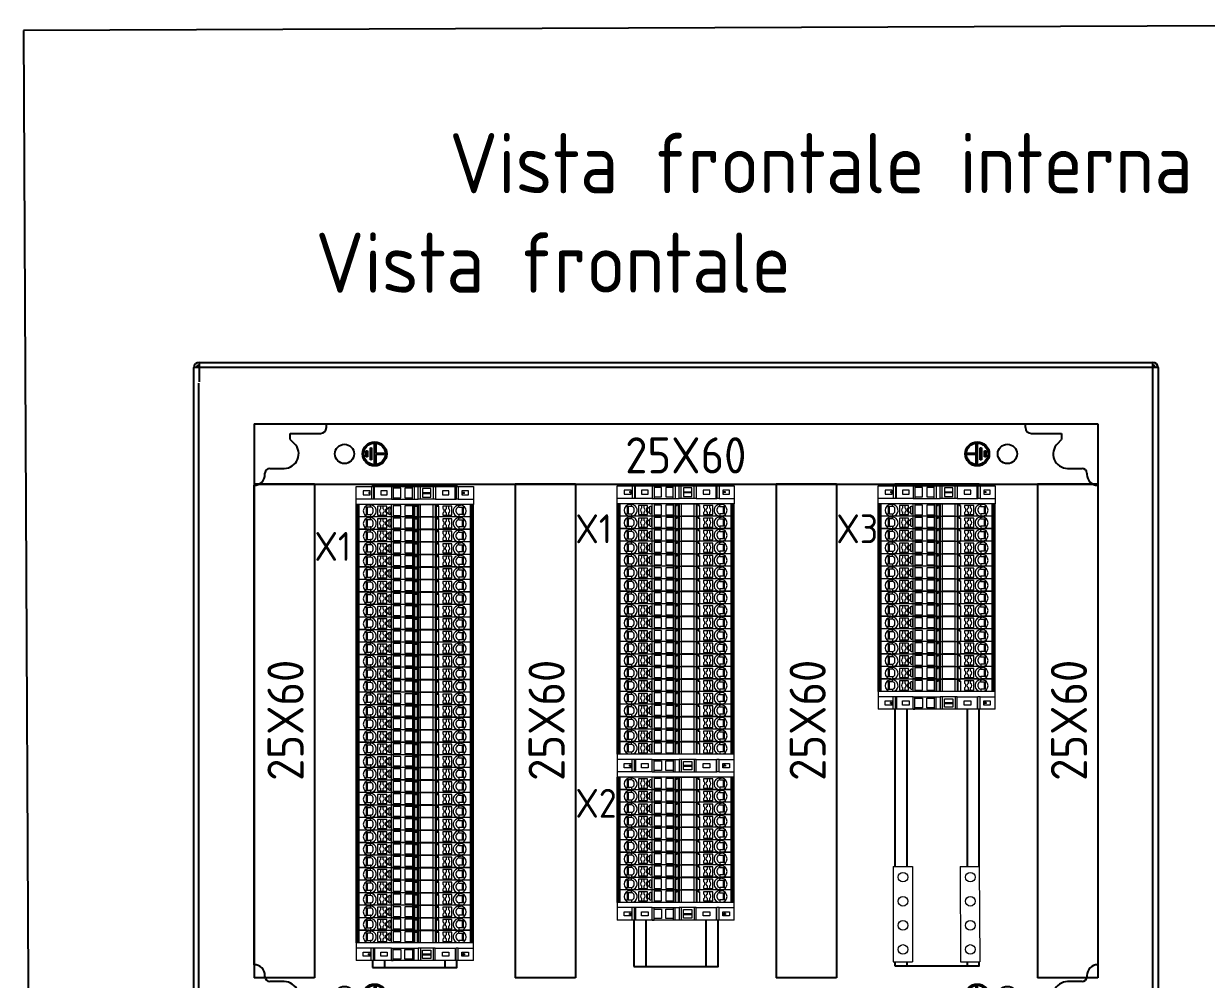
# Model space of a CAD drawing. Header units: millimetres. Extents: x 46697 to 52144, y 25488 to 34806.
# Drawn here: x 47978.3 to 48468.9, y 29506.3 to 29902.9 of the extents above; entities that cross this region are included whole.
import ezdxf
from ezdxf.enums import TextEntityAlignment as Align

# ---------------------------------------------------------------- set-up
doc = ezdxf.new("R2010")
doc.units = ezdxf.units.MM
doc.layers.add('! NO PLOT !', color=7, linetype='Continuous', true_color=0xff75dd, plot=False)
doc.layers.add('000-PI-Oprema', color=30, linetype='Continuous', lineweight=5)
doc.layers.add('SI-ORMAR-Oprema', color=30, linetype='Continuous', lineweight=5)
for name, color, linetype in [('000-PI-ORMAR', 51, 'Continuous'), ('002-PI-Kabelska kanalica', 150, 'Continuous'), ('004-PI-DIN Šina', 80, 'Continuous'), ('AUT_TEXT', 7, 'Continuous')]:
    doc.layers.add(name, color=color, linetype=linetype)
doc.styles.add('PI0', font='isocpeur.ttf', dxfattribs={"width": 0.9})

# ---------------------------------------------------------------- blocks, each defined once
blk = doc.blocks.new('*U258')
at = {"layer": '002-PI-Kabelska kanalica'}
for p, q in [((0, 0), (-25, 0)), ((-25, 0), (-25, -205)), ((0, 0), (0, -205)), ((0, -205), (-25, -205))]:
    blk.add_line(p, q, dxfattribs=at)
blk = doc.blocks.new('*U254')
at = {"layer": '002-PI-Kabelska kanalica'}
for p, q in [((0, 0), (-25, 0)), ((-25, 0), (-25, -349.98)), ((0, 0), (0, -349.98)), ((0, -349.98), (-25, -349.98))]:
    blk.add_line(p, q, dxfattribs=at)
blk = doc.blocks.new('*U259')
at = {"layer": '004-PI-DIN Šina'}
blk.add_lwpolyline([(200, -17.5), (200, 17.5), (0, 17.5), (0, -17.5)], close=True, dxfattribs=at)
for points in [[(0, 12.5), (200, 12.5)], [(0, -12.5), (200, -12.5)]]:
    blk.add_lwpolyline(points, dxfattribs=at)
blk = doc.blocks.new('*U260')
at = {"layer": '004-PI-DIN Šina'}
blk.add_lwpolyline([(200, -17.5), (200, 17.5), (0, 17.5), (0, -17.5)], close=True, dxfattribs=at)
for points in [[(0, 12.5), (200, 12.5)], [(0, -12.5), (200, -12.5)]]:
    blk.add_lwpolyline(points, dxfattribs=at)
blk = doc.blocks.new('*U99')
blk.add_wipeout([(-24.3, -7.35), (24.3, -7.35), (24.3, 0), (-24.3, 0)])
at = {"ltscale": 0.25}
blk.add_line((-24.3, 0), (24.3, 0), dxfattribs=at)
for p, q in [((-18.03, 0), (-18.03, -5.15)), ((-17.1, 0), (-17.1, -5.15)), ((-17, -5.15), (-17, 0)), ((-16.74, -5.15), (-16.74, 0)), ((-9.72, 0), (-9.72, -5.15)), ((-9, 0), (-9, -0.57)), ((-1, -0.57), (-1, 0)), ((-0.28, 0), (-0.28, -5.15)), ((1.39, -5.15), (1.39, 0)), ((2.32, -5.15), (2.32, 0)), ((7.69, -5.15), (7.69, 0)), ((8.51, 0), (8.51, -5.15)), ((16.74, -5.15), (16.74, 0)), ((17, 0), (17, -5.15)), ((17.1, 0), (17.1, -5.15)), ((18.03, 0), (18.03, -5.15)), ((24.3, 0), (24.3, -7.35)), ((-24.3, -7.35), (-24.3, 0)), ((-21.4, -1.72), (-21.4, -3.42)), ((-18.5, -1.72), (-21.4, -1.72)), ((-21.4, -3.42), (-18.5, -3.42)), ((-19.01, -2.37), (-19.15, -2.37)), ((-19.15, -2.37), (-19.15, -2.77)), ((-19.01, -2.77), (-19.15, -2.77)), ((-19.01, -2.37), (-18.5, -2.37)), ((-19.01, -2.77), (-19.01, -2.37)), ((-19.01, -2.77), (-18.5, -2.77)), ((-18.5, -2.37), (-18.5, -1.72)), ((-18.5, -2.77), (-18.5, -2.37)), ((-18.5, -3.42), (-18.5, -2.77)), ((-14.15, -1.72), (-14.15, -3.42)), ((-11.45, -1.72), (-14.15, -1.72)), ((-14.15, -3.42), (-11.45, -3.42)), ((-11.45, -3.42), (-11.45, -1.72)), ((-9, -0.57), (-9, -4.57)), ((-5.85, -0.57), (-9, -0.57)), ((-9, -4.57), (-9, -5.15)), ((-9, -4.57), (-5.85, -4.57)), ((-5.85, -4.57), (-5.85, -0.57)), ((-4.15, -0.57), (-4.15, -4.57)), ((-1, -0.57), (-4.15, -0.57)), ((-4.15, -4.57), (-1, -4.57)), ((-1, -4.57), (-1, -0.57)), ((-1, -5.15), (-1, -4.57)), ((6.67, -0.82), (3.22, -0.82)), ((3.22, -0.82), (3.22, -2.37)), ((3.22, -2.37), (6.67, -2.37)), ((3.22, -2.37), (3.22, -2.77)), ((3.22, -2.77), (6.67, -2.77)), ((3.22, -2.77), (3.22, -4.32)), ((3.22, -4.32), (6.67, -4.32)), ((6.67, -2.37), (6.67, -0.82)), ((6.67, -2.77), (6.67, -2.37)), ((6.67, -4.32), (6.67, -2.77)), ((11.45, -1.72), (11.45, -3.42)), ((14.15, -1.72), (11.45, -1.72)), ((11.45, -3.42), (14.15, -3.42)), ((14.15, -3.42), (14.15, -1.72)), ((22.25, -1.72), (19.55, -1.72)), ((19.55, -1.72), (19.55, -2.37)), ((19.55, -2.37), (19.89, -2.37)), ((19.55, -2.37), (19.55, -2.77)), ((19.55, -2.77), (19.55, -3.42)), ((19.55, -2.77), (19.89, -2.77)), ((19.55, -3.42), (22.25, -3.42)), ((20.59, -2.37), (19.89, -2.37)), ((19.89, -2.77), (19.89, -2.37)), ((20.59, -2.77), (19.89, -2.77)), ((20.59, -2.77), (20.59, -2.37)), ((22.25, -3.42), (22.25, -1.72)), ((-18.03, -5.15), (-24.3, -5.15)), ((24.3, -7.35), (-24.3, -7.35)), ((-17.1, -5.15), (-18.03, -5.15)), ((-17, -5.15), (-17.1, -5.15)), ((-16.74, -5.15), (-17, -5.15)), ((-9.72, -5.15), (-16.74, -5.15)), ((-9.72, -5.15), (-9, -5.15)), ((-9, -5.15), (-1, -5.15)), ((-1, -5.15), (-0.28, -5.15)), ((-0.28, -5.15), (1.39, -5.15)), ((2.32, -5.15), (1.39, -5.15)), ((7.69, -5.15), (2.32, -5.15)), ((8.51, -5.15), (7.69, -5.15)), ((8.51, -5.15), (16.74, -5.15)), ((16.74, -5.15), (17, -5.15)), ((17, -5.15), (17.1, -5.15)), ((18.03, -5.15), (17.1, -5.15)), ((18.03, -5.15), (24.3, -5.15))]:
    blk.add_line(p, q)
blk = doc.blocks.new('*U98')
blk.add_wipeout([(-24.3, 0), (24.3, 0), (24.3, -7.35), (-24.3, -7.35)])
for p, q in [((24.3, 0), (-24.3, 0)), ((24.3, -7.35), (24.3, 0)), ((-24.3, 0), (-24.3, -7.35)), ((-18.03, -2.2), (-24.3, -2.2)), ((-21.4, -5.62), (-21.4, -3.92)), ((-21.4, -3.92), (-18.5, -3.92)), ((-19.01, -4.58), (-19.15, -4.58)), ((-19.15, -4.98), (-19.15, -4.58)), ((-19.01, -4.58), (-19.01, -4.98)), ((-19.01, -4.58), (-18.5, -4.58)), ((-18.5, -3.92), (-18.5, -4.58)), ((-18.5, -4.58), (-18.5, -4.98)), ((-18.03, -7.35), (-18.03, -2.2)), ((-17.1, -2.2), (-18.03, -2.2)), ((-17.1, -7.35), (-17.1, -2.2)), ((-17, -2.2), (-17.1, -2.2)), ((-17, -2.2), (-17, -7.35)), ((-16.74, -2.2), (-17, -2.2)), ((-16.74, -2.2), (-16.74, -7.35)), ((-9.72, -2.2), (-16.74, -2.2)), ((-14.15, -3.92), (-11.45, -3.92)), ((-14.15, -5.62), (-14.15, -3.92)), ((-11.45, -3.92), (-11.45, -5.62)), ((-9.72, -2.2), (-9, -2.2)), ((-9.72, -7.35), (-9.72, -2.2)), ((-9, -2.77), (-9, -2.2)), ((-9, -2.2), (-1, -2.2)), ((-9, -6.77), (-9, -2.77)), ((-9, -2.77), (-5.85, -2.77)), ((-5.85, -2.77), (-5.85, -6.77)), ((-4.15, -2.77), (-1, -2.77)), ((-4.15, -6.77), (-4.15, -2.77)), ((-1, -2.2), (-1, -2.77)), ((-1, -2.2), (-0.28, -2.2)), ((-1, -2.77), (-1, -6.77)), ((-0.28, -2.2), (1.39, -2.2)), ((-0.28, -7.35), (-0.28, -2.2)), ((2.32, -2.2), (1.39, -2.2)), ((1.39, -2.2), (1.39, -7.35)), ((7.69, -2.2), (2.32, -2.2)), ((2.32, -2.2), (2.32, -7.35)), ((3.22, -3.02), (6.67, -3.02)), ((3.22, -4.58), (3.22, -3.02)), ((3.22, -4.58), (6.67, -4.58)), ((3.22, -4.98), (3.22, -4.58)), ((6.67, -3.02), (6.67, -4.58)), ((6.67, -4.58), (6.67, -4.98)), ((7.69, -2.2), (7.69, -7.35)), ((8.51, -2.2), (7.69, -2.2)), ((8.51, -7.35), (8.51, -2.2)), ((8.51, -2.2), (16.74, -2.2)), ((11.45, -3.92), (14.15, -3.92)), ((11.45, -5.62), (11.45, -3.92)), ((14.15, -3.92), (14.15, -5.62)), ((16.74, -2.2), (16.74, -7.35)), ((16.74, -2.2), (17, -2.2)), ((17, -7.35), (17, -2.2)), ((17, -2.2), (17.1, -2.2)), ((18.03, -2.2), (17.1, -2.2)), ((17.1, -7.35), (17.1, -2.2)), ((18.03, -2.2), (24.3, -2.2)), ((18.03, -7.35), (18.03, -2.2)), ((19.55, -4.58), (19.55, -3.92)), ((19.55, -3.92), (22.25, -3.92)), ((19.55, -4.98), (19.55, -4.58)), ((19.55, -4.58), (19.89, -4.58)), ((19.89, -4.58), (19.89, -4.98)), ((20.59, -4.58), (19.89, -4.58)), ((20.59, -4.58), (20.59, -4.98)), ((22.25, -3.92), (22.25, -5.62)), ((-18.5, -5.62), (-21.4, -5.62)), ((-19.01, -4.98), (-19.15, -4.98)), ((-19.01, -4.98), (-18.5, -4.98)), ((-18.5, -4.98), (-18.5, -5.62)), ((-17.1, -7.35), (-18.03, -7.35)), ((-17, -7.35), (-17.1, -7.35)), ((-16.74, -7.35), (-17, -7.35)), ((-11.45, -5.62), (-14.15, -5.62)), ((-9.72, -7.35), (-9, -7.35)), ((-5.85, -6.77), (-9, -6.77)), ((-9, -7.35), (-9, -6.77)), ((-1, -6.77), (-4.15, -6.77)), ((-1, -6.77), (-1, -7.35)), ((3.22, -4.98), (6.67, -4.98)), ((3.22, -6.52), (3.22, -4.98)), ((6.67, -6.52), (3.22, -6.52)), ((6.67, -4.98), (6.67, -6.52)), ((14.15, -5.62), (11.45, -5.62)), ((19.55, -4.98), (19.89, -4.98)), ((19.55, -5.62), (19.55, -4.98)), ((22.25, -5.62), (19.55, -5.62)), ((20.59, -4.98), (19.89, -4.98))]:
    blk.add_line(p, q)
at = {"ltscale": 0.25}
blk.add_line((24.3, -7.35), (-24.3, -7.35), dxfattribs=at)
blk = doc.blocks.new('*U109')
blk.add_wipeout([(-24.3, 2.2), (24.3, 2.2), (24.3, -7.35), (-24.3, -7.35)])
for p, q in [((-24.3, 2.2), (-24.3, -7.35)), ((24.3, 2.2), (-24.3, 2.2)), ((-18.03, 0), (-24.3, 0)), ((24.3, -7.35), (24.3, 2.2)), ((-21.4, -3.42), (-21.4, -1.72)), ((-21.4, -1.72), (-18.5, -1.72)), ((-18.5, -3.42), (-21.4, -3.42)), ((-19.01, -2.38), (-19.15, -2.38)), ((-19.15, -2.78), (-19.15, -2.38)), ((-19.01, -2.78), (-19.15, -2.78)), ((-19.01, -2.38), (-19.01, -2.78)), ((-19.01, -2.38), (-18.5, -2.38)), ((-19.01, -2.78), (-18.5, -2.78)), ((-18.5, -1.72), (-18.5, -2.38)), ((-18.5, -2.38), (-18.5, -2.78)), ((-18.5, -2.78), (-18.5, -3.42)), ((-18.03, -5.15), (-18.03, 0)), ((-17.1, 0), (-18.03, 0)), ((-17.1, -5.15), (-17.1, 0)), ((-17, 0), (-17.1, 0)), ((-17, 0), (-17, -5.15)), ((-16.74, 0), (-17, 0)), ((-16.74, 0), (-16.74, -5.15)), ((-9.72, 0), (-16.74, 0)), ((-14.15, -1.72), (-11.45, -1.72)), ((-14.15, -3.42), (-14.15, -1.72)), ((-11.45, -3.42), (-14.15, -3.42)), ((-11.45, -1.72), (-11.45, -3.42)), ((-9.72, 0), (-9, 0)), ((-9.72, -5.15), (-9.72, 0)), ((-9, -0.57), (-9, 0)), ((-9, 0), (-1, 0)), ((-9, -4.57), (-9, -0.57)), ((-9, -0.57), (-5.85, -0.57)), ((-5.85, -4.57), (-9, -4.57)), ((-9, -5.15), (-9, -4.57)), ((-5.85, -0.57), (-5.85, -4.57)), ((-4.15, -0.57), (-1, -0.57)), ((-4.15, -4.57), (-4.15, -0.57)), ((-1, -4.57), (-4.15, -4.57)), ((-1, 0), (-1, -0.57)), ((-1, 0), (-0.28, 0)), ((-1, -0.57), (-1, -4.57)), ((-1, -4.57), (-1, -5.15)), ((-0.28, 0), (1.39, 0)), ((-0.28, -5.15), (-0.28, 0)), ((2.32, 0), (1.39, 0)), ((1.39, 0), (1.39, -5.15)), ((7.69, 0), (2.32, 0)), ((2.32, 0), (2.32, -5.15)), ((3.22, -0.82), (6.67, -0.82)), ((3.22, -2.38), (3.22, -0.82)), ((3.22, -2.38), (6.67, -2.38)), ((3.22, -2.78), (3.22, -2.38)), ((3.22, -2.78), (6.67, -2.78)), ((3.22, -4.32), (3.22, -2.78)), ((6.67, -4.32), (3.22, -4.32)), ((6.67, -0.82), (6.67, -2.38)), ((6.67, -2.38), (6.67, -2.78)), ((6.67, -2.78), (6.67, -4.32)), ((7.69, 0), (7.69, -5.15)), ((8.51, 0), (7.69, 0)), ((8.51, -5.15), (8.51, 0)), ((8.51, 0), (16.74, 0)), ((11.45, -1.72), (14.15, -1.72)), ((11.45, -3.42), (11.45, -1.72)), ((14.15, -3.42), (11.45, -3.42)), ((14.15, -1.72), (14.15, -3.42)), ((16.74, 0), (16.74, -5.15)), ((16.74, 0), (17, 0)), ((17, -5.15), (17, 0)), ((17, 0), (17.1, 0)), ((18.03, 0), (17.1, 0)), ((17.1, -5.15), (17.1, 0)), ((18.03, 0), (24.3, 0)), ((18.03, -5.15), (18.03, 0)), ((19.55, -2.38), (19.55, -1.72)), ((19.55, -1.72), (22.25, -1.72)), ((19.55, -2.78), (19.55, -2.38)), ((19.55, -2.38), (19.89, -2.38)), ((19.55, -2.78), (19.89, -2.78)), ((19.55, -3.42), (19.55, -2.78)), ((22.25, -3.42), (19.55, -3.42)), ((19.89, -2.38), (19.89, -2.78)), ((20.59, -2.38), (19.89, -2.38)), ((20.59, -2.78), (19.89, -2.78)), ((20.59, -2.38), (20.59, -2.78)), ((22.25, -1.72), (22.25, -3.42)), ((-18.03, -5.15), (-24.3, -5.15)), ((24.3, -7.35), (-24.3, -7.35)), ((-17.1, -5.15), (-18.03, -5.15)), ((-17, -5.15), (-17.1, -5.15)), ((-16.74, -5.15), (-17, -5.15)), ((-9.72, -5.15), (-16.74, -5.15)), ((-9.72, -5.15), (-9, -5.15)), ((-9, -5.15), (-1, -5.15)), ((-1, -5.15), (-0.28, -5.15)), ((-0.28, -5.15), (1.39, -5.15)), ((1.39, -5.15), (2.32, -5.15)), ((2.32, -5.15), (7.69, -5.15)), ((7.69, -5.15), (8.51, -5.15)), ((8.51, -5.15), (16.74, -5.15)), ((16.74, -5.15), (17, -5.15)), ((17, -5.15), (17.1, -5.15)), ((18.03, -5.15), (17.1, -5.15)), ((18.03, -5.15), (24.3, -5.15))]:
    blk.add_line(p, q)
blk = doc.blocks.new('*U108')
blk.add_wipeout([(47227.3, 37326.63), (47227.3, 37321.48), (47275.9, 37321.48), (47275.9, 37326.63)])
at = {"layer": '000-PI-Oprema'}
for p, q in [((47227.3, 37321.48), (47227.3, 37326.63)), ((47227.85, 37326.63), (47227.3, 37326.63)), ((47228.39, 37326.63), (47227.85, 37326.63)), ((47227.85, 37321.48), (47227.85, 37326.63)), ((47228.39, 37321.48), (47228.39, 37326.63)), ((47228.56, 37326.63), (47228.39, 37326.63)), ((47228.56, 37321.48), (47228.56, 37326.63)), ((47241.88, 37326.63), (47228.56, 37326.63)), ((47231, 37325.48), (47230.9, 37325.58)), ((47231.45, 37325.48), (47231, 37325.48)), ((47231.45, 37325.48), (47231.45, 37322.48)), ((47231.6, 37325.48), (47231.45, 37325.48)), ((47231.6, 37322.48), (47231.6, 37325.48)), ((47231.85, 37325.48), (47231.6, 37325.48)), ((47231.85, 37325.48), (47231.85, 37322.48)), ((47233.2, 37325.48), (47231.85, 37325.48)), ((47233.2, 37326.28), (47232.6, 37326.28)), ((47233.2, 37325.48), (47233.2, 37326.28)), ((47233.3, 37325.48), (47233.2, 37325.48)), ((47237.55, 37325.88), (47236.15, 37325.88)), ((47236.15, 37325.88), (47236.15, 37322.08)), ((47238.35, 37325.88), (47237.55, 37325.88)), ((47237.55, 37324.9), (47237.55, 37325.88)), ((47239.95, 37325.88), (47238.35, 37325.88)), ((47238.35, 37325.88), (47238.35, 37324.9)), ((47239.55, 37324.58), (47239.95, 37324.98)), ((47239.55, 37323.38), (47239.55, 37324.58)), ((47239.95, 37322.98), (47239.55, 37323.38)), ((47239.95, 37324.98), (47239.95, 37325.88)), ((47240.78, 37325.37), (47240.78, 37322.6)), ((47241.88, 37321.48), (47241.88, 37326.63)), ((47242.6, 37326.63), (47241.88, 37326.63)), ((47242.6, 37326.63), (47242.6, 37326.06)), ((47250.6, 37326.63), (47242.6, 37326.63)), ((47242.6, 37326.06), (47242.6, 37322.06)), ((47245.75, 37326.06), (47242.6, 37326.06)), ((47245.75, 37322.06), (47245.75, 37326.06)), ((47247.45, 37326.06), (47247.45, 37322.06)), ((47250.6, 37326.06), (47247.45, 37326.06)), ((47250.6, 37326.63), (47250.6, 37326.06)), ((47251.32, 37326.63), (47250.6, 37326.63)), ((47250.6, 37326.06), (47250.6, 37322.06)), ((47251.32, 37326.63), (47251.75, 37326.63)), ((47251.32, 37321.48), (47251.32, 37326.63)), ((47251.65, 37321.48), (47251.65, 37325.83)), ((47251.65, 37325.83), (47251.75, 37325.83)), ((47251.75, 37325.83), (47251.75, 37326.63)), ((47252.21, 37326.63), (47251.75, 37326.63)), ((47251.75, 37325.83), (47252.21, 37325.83)), ((47252.21, 37326.63), (47252.56, 37326.63)), ((47252.21, 37325.83), (47252.21, 37326.63)), ((47253.07, 37326.63), (47252.56, 37326.63)), ((47252.56, 37326.63), (47252.56, 37321.48)), ((47253.07, 37326.63), (47253.07, 37321.48)), ((47253.07, 37326.63), (47253.98, 37326.63)), ((47253.98, 37321.48), (47253.98, 37326.63)), ((47253.98, 37326.63), (47259.12, 37326.63)), ((47259.12, 37326.63), (47259.12, 37321.48)), ((47259.12, 37326.63), (47260.03, 37326.63)), ((47260.03, 37326.63), (47260.03, 37321.48)), ((47260.03, 37326.63), (47260.54, 37326.63)), ((47260.54, 37321.48), (47260.54, 37326.63)), ((47260.54, 37326.63), (47260.89, 37326.63)), ((47260.89, 37325.83), (47260.89, 37326.63)), ((47261.35, 37326.63), (47260.89, 37326.63)), ((47260.89, 37325.83), (47261.35, 37325.83)), ((47261.35, 37325.83), (47261.35, 37326.63)), ((47274.65, 37326.63), (47261.35, 37326.63)), ((47261.35, 37325.83), (47261.45, 37325.83)), ((47261.45, 37325.83), (47261.45, 37321.48)), ((47264.75, 37325.88), (47263.15, 37325.88)), ((47263.15, 37325.88), (47263.15, 37324.98)), ((47263.15, 37324.98), (47263.55, 37324.58)), ((47263.55, 37323.38), (47263.15, 37322.98)), ((47263.55, 37324.58), (47263.55, 37323.38)), ((47264.75, 37324.9), (47264.75, 37325.88)), ((47265.55, 37325.88), (47264.75, 37325.88)), ((47265.55, 37325.88), (47265.55, 37324.9)), ((47266.95, 37325.88), (47265.55, 37325.88)), ((47266.95, 37322.08), (47266.95, 37325.88)), ((47268.8, 37323.48), (47268.8, 37324.48)), ((47269.8, 37325.48), (47269.9, 37325.48)), ((47269.9, 37326.28), (47270.5, 37326.28)), ((47269.9, 37325.48), (47269.9, 37326.28)), ((47269.9, 37325.48), (47271.25, 37325.48)), ((47271.25, 37325.48), (47271.25, 37322.48)), ((47271.25, 37325.48), (47271.5, 37325.48)), ((47271.5, 37322.48), (47271.5, 37325.48)), ((47271.5, 37325.48), (47271.65, 37325.48)), ((47271.65, 37325.48), (47271.65, 37322.48)), ((47271.65, 37325.48), (47272.1, 37325.48)), ((47272.1, 37325.48), (47272.2, 37325.58)), ((47274.65, 37321.48), (47274.65, 37326.63)), ((47274.65, 37326.63), (47274.82, 37326.63)), ((47274.82, 37321.48), (47274.82, 37326.63)), ((47274.82, 37326.63), (47275.35, 37326.63)), ((47275.35, 37321.48), (47275.35, 37326.63)), ((47275.35, 37326.63), (47275.9, 37326.63)), ((47275.9, 37321.48), (47275.9, 37326.63)), ((47227.85, 37321.48), (47227.3, 37321.48)), ((47228.39, 37321.48), (47227.85, 37321.48)), ((47228.56, 37321.48), (47228.39, 37321.48)), ((47231.6, 37321.48), (47228.56, 37321.48)), ((47230.9, 37322.19), (47231.2, 37322.48)), ((47231.2, 37322.48), (47231.45, 37322.48)), ((47231.45, 37322.48), (47231.6, 37322.48)), ((47231.6, 37322.48), (47231.85, 37322.48)), ((47231.6, 37321.7), (47231.6, 37321.48)), ((47232.6, 37321.48), (47231.6, 37321.48)), ((47231.85, 37322.48), (47233.2, 37322.48)), ((47232.6, 37321.48), (47233.2, 37321.48)), ((47233.3, 37322.48), (47233.2, 37322.48)), ((47233.2, 37322.48), (47233.2, 37321.48)), ((47234.2, 37321.48), (47233.2, 37321.48)), ((47234.2, 37321.48), (47234.2, 37321.7)), ((47234.2, 37321.48), (47241.88, 37321.48)), ((47236.15, 37322.08), (47237.55, 37322.08)), ((47237.55, 37322.08), (47237.55, 37323.07)), ((47237.55, 37322.08), (47238.35, 37322.08)), ((47238.35, 37323.07), (47238.35, 37322.08)), ((47238.35, 37322.08), (47239.95, 37322.08)), ((47239.95, 37322.08), (47239.95, 37322.98)), ((47242.6, 37321.48), (47241.88, 37321.48)), ((47242.6, 37322.06), (47245.75, 37322.06)), ((47242.6, 37322.06), (47242.6, 37321.48)), ((47250.6, 37321.48), (47242.6, 37321.48)), ((47247.45, 37322.06), (47250.6, 37322.06)), ((47250.6, 37322.06), (47250.6, 37321.48)), ((47251.32, 37321.48), (47250.6, 37321.48)), ((47251.32, 37321.48), (47251.65, 37321.48)), ((47251.65, 37321.48), (47252.56, 37321.48)), ((47253.07, 37321.48), (47252.56, 37321.48)), ((47253.07, 37321.48), (47253.98, 37321.48)), ((47259.12, 37321.48), (47253.98, 37321.48)), ((47259.12, 37321.48), (47260.03, 37321.48)), ((47260.03, 37321.48), (47260.54, 37321.48)), ((47260.54, 37321.48), (47261.45, 37321.48)), ((47268.9, 37321.48), (47261.45, 37321.48)), ((47263.15, 37322.98), (47263.15, 37322.08)), ((47263.15, 37322.08), (47264.75, 37322.08)), ((47264.75, 37322.08), (47264.75, 37323.07)), ((47264.75, 37322.08), (47265.55, 37322.08)), ((47265.55, 37323.07), (47265.55, 37322.08)), ((47265.55, 37322.08), (47266.95, 37322.08)), ((47268.9, 37321.48), (47268.9, 37321.7)), ((47268.9, 37321.48), (47269.9, 37321.48)), ((47269.8, 37322.48), (47269.9, 37322.48)), ((47271.25, 37322.48), (47269.9, 37322.48)), ((47269.9, 37322.48), (47269.9, 37321.48)), ((47270.5, 37321.48), (47269.9, 37321.48)), ((47271.5, 37321.48), (47270.5, 37321.48)), ((47271.5, 37322.48), (47271.25, 37322.48)), ((47271.65, 37322.48), (47271.5, 37322.48)), ((47271.5, 37321.7), (47271.5, 37321.48)), ((47274.65, 37321.48), (47271.5, 37321.48)), ((47271.9, 37322.48), (47271.65, 37322.48)), ((47272.2, 37322.19), (47271.9, 37322.48)), ((47274.65, 37321.48), (47274.82, 37321.48)), ((47274.82, 37321.48), (47275.35, 37321.48)), ((47275.35, 37321.48), (47275.9, 37321.48))]:
    blk.add_line(p, q, dxfattribs=at)
for centre, radius, start, end in [((47232.6, 37323.88), 2.4, 135, 225), ((47232.6, 37323.88), 2.4, 90, 135), ((47233.2, 37323.88), 2.4, 294.6243, 90), ((47233.3, 37324.48), 1, 0, 90), ((47233.3, 37323.48), 1, 270, 360), ((47237.95, 37323.98), 1, 113.5782, 246.4218), ((47237.95, 37323.98), 1, 293.5782, 66.4218), ((47241.15, 37325.03), 0.5, 5.4406, 134.9997), ((47265.15, 37323.98), 1, 113.5782, 246.4218), ((47265.15, 37323.98), 1, 293.5782, 66.4218), ((47269.9, 37323.88), 2.4, 90, 245.3757), ((47269.8, 37324.48), 1, 90, 180), ((47269.8, 37323.48), 1, 180, 270), ((47270.5, 37323.88), 2.4, 45, 90), ((47270.5, 37323.88), 2.4, 315, 45), ((47232.6, 37323.88), 2.4, 225, 245.3757), ((47232.6, 37323.88), 2.4, 245.3757, 270), ((47233.2, 37323.88), 2.4, 270, 294.6243), ((47241.15, 37322.93), 0.5, 225, 354.5597), ((47269.9, 37323.88), 2.4, 245.3757, 270), ((47270.5, 37323.88), 2.4, 270, 294.6243), ((47270.5, 37323.88), 2.4, 294.6243, 315)]:
    blk.add_arc(centre, radius, start, end, dxfattribs=at)
for points in [[(47234.3, 37323.48), (47234.3, 37323.61), (47234.3, 37323.74), (47234.3, 37323.87), (47234.3, 37324.01), (47234.3, 37324.14), (47234.3, 37324.26), (47234.3, 37324.38), (47234.3, 37324.48)], [(47240.78, 37325.37), (47240.55, 37325.14), (47240.32, 37324.91), (47240.09, 37324.68), (47239.85, 37324.44)], [(47239.85, 37323.53), (47239.85, 37323.76), (47239.85, 37323.98), (47239.85, 37324.21), (47239.85, 37324.44)], [(47240.78, 37322.6), (47240.55, 37322.83), (47240.32, 37323.05), (47240.09, 37323.29), (47239.85, 37323.53)], [(47240.8, 37325.39), (47240.79, 37325.38), (47240.78, 37325.37)], [(47241.75, 37323.98), (47241.73, 37324.26), (47241.7, 37324.53), (47241.67, 37324.81), (47241.65, 37325.08)], [(47241.65, 37322.89), (47241.67, 37323.16), (47241.7, 37323.44), (47241.73, 37323.71), (47241.75, 37323.98)], [(47240.8, 37322.58), (47240.79, 37322.59), (47240.78, 37322.6)]]:
    blk.add_spline(points, degree=3, dxfattribs=at)
blk = doc.blocks.new('*U162')
at = {"layer": '000-PI-Oprema'}
blk.add_blockref('*U108', (-47251.6, -37324.06), dxfattribs=at)
blk = doc.blocks.new('*U163')
at = {"color": 0, "linetype": 'ByBlock', "lineweight": -2, "transparency": 16777216}
blk.add_blockref('*U162', (0, 0), dxfattribs=at)
blk.add_blockref('*U162', (0, -5.2), dxfattribs=at)
blk.add_blockref('*U162', (0, -10.4), dxfattribs=at)
blk.add_blockref('*U162', (0, -15.6), dxfattribs=at)
blk.add_blockref('*U162', (0, -20.8), dxfattribs=at)
blk.add_blockref('*U162', (0, -26), dxfattribs=at)
blk.add_blockref('*U162', (0, -31.2), dxfattribs=at)
blk.add_blockref('*U162', (0, -36.4), dxfattribs=at)
blk.add_blockref('*U162', (0, -41.6), dxfattribs=at)
blk.add_blockref('*U162', (0, -46.8), dxfattribs=at)
blk.add_blockref('*U162', (0, -52), dxfattribs=at)
blk.add_blockref('*U162', (0, -57.2), dxfattribs=at)
blk.add_blockref('*U162', (0, -62.4), dxfattribs=at)
blk.add_blockref('*U162', (0, -67.6), dxfattribs=at)
blk.add_blockref('*U162', (0, -72.8), dxfattribs=at)
blk.add_blockref('*U162', (0, -78), dxfattribs=at)
blk.add_blockref('*U162', (0, -83.2), dxfattribs=at)
blk.add_blockref('*U162', (0, -88.4), dxfattribs=at)
blk.add_blockref('*U162', (0, -93.6), dxfattribs=at)
blk.add_blockref('*U162', (0, -98.8), dxfattribs=at)
blk.add_blockref('*U162', (0, -104), dxfattribs=at)
blk.add_blockref('*U162', (0, -109.2), dxfattribs=at)
blk.add_blockref('*U162', (0, -114.4), dxfattribs=at)
blk.add_blockref('*U162', (0, -119.6), dxfattribs=at)
blk.add_blockref('*U162', (0, -124.8), dxfattribs=at)
blk.add_blockref('*U162', (0, -130), dxfattribs=at)
blk.add_blockref('*U162', (0, -135.2), dxfattribs=at)
blk.add_blockref('*U162', (0, -140.4), dxfattribs=at)
blk.add_blockref('*U162', (0, -145.6), dxfattribs=at)
blk.add_blockref('*U162', (0, -150.8), dxfattribs=at)
blk.add_blockref('*U162', (0, -156), dxfattribs=at)
blk.add_blockref('*U162', (0, -161.2), dxfattribs=at)
blk.add_blockref('*U162', (0, -166.4), dxfattribs=at)
blk.add_blockref('*U162', (0, -171.6), dxfattribs=at)
blk.add_blockref('*U162', (0, -176.8), dxfattribs=at)
blk = doc.blocks.new('*U164')
at = {"layer": '000-PI-Oprema'}
blk.add_blockref('*U108', (-47251.6, -37324.06), dxfattribs=at)
blk = doc.blocks.new('*U165')
at = {"color": 0, "linetype": 'ByBlock', "lineweight": -2, "transparency": 16777216}
blk.add_blockref('*U164', (0, 0), dxfattribs=at)
blk.add_blockref('*U164', (0, -5.2), dxfattribs=at)
blk.add_blockref('*U164', (0, -10.4), dxfattribs=at)
blk.add_blockref('*U164', (0, -15.6), dxfattribs=at)
blk.add_blockref('*U164', (0, -20.8), dxfattribs=at)
blk.add_blockref('*U164', (0, -26), dxfattribs=at)
blk.add_blockref('*U164', (0, -31.2), dxfattribs=at)
blk.add_blockref('*U164', (0, -36.4), dxfattribs=at)
blk.add_blockref('*U164', (0, -41.6), dxfattribs=at)
blk.add_blockref('*U164', (0, -46.8), dxfattribs=at)
blk.add_blockref('*U164', (0, -52), dxfattribs=at)
blk.add_blockref('*U164', (0, -57.2), dxfattribs=at)
blk.add_blockref('*U164', (0, -62.4), dxfattribs=at)
blk.add_blockref('*U164', (0, -67.6), dxfattribs=at)
blk.add_blockref('*U164', (0, -72.8), dxfattribs=at)
blk.add_blockref('*U164', (0, -78), dxfattribs=at)
blk.add_blockref('*U164', (0, -83.2), dxfattribs=at)
blk.add_blockref('*U164', (0, -88.4), dxfattribs=at)
blk.add_blockref('*U164', (0, -93.6), dxfattribs=at)
blk.add_blockref('*U164', (0, -98.8), dxfattribs=at)
blk = doc.blocks.new('*U166')
at = {"layer": '000-PI-Oprema'}
blk.add_blockref('*U108', (-47251.6, -37324.06), dxfattribs=at)
blk = doc.blocks.new('*U167')
at = {"color": 0, "linetype": 'ByBlock', "lineweight": -2, "transparency": 16777216}
blk.add_blockref('*U166', (0, 0), dxfattribs=at)
blk.add_blockref('*U166', (0, -5.2), dxfattribs=at)
blk.add_blockref('*U166', (0, -10.4), dxfattribs=at)
blk.add_blockref('*U166', (0, -15.6), dxfattribs=at)
blk.add_blockref('*U166', (0, -20.8), dxfattribs=at)
blk.add_blockref('*U166', (0, -26), dxfattribs=at)
blk.add_blockref('*U166', (0, -31.2), dxfattribs=at)
blk.add_blockref('*U166', (0, -36.4), dxfattribs=at)
blk.add_blockref('*U166', (0, -41.6), dxfattribs=at)
blk.add_blockref('*U166', (0, -46.8), dxfattribs=at)
blk = doc.blocks.new('NSYMM43')
at = {"layer": '000-PI-ORMAR'}
for p, q in [((50834.11, 29694.11), (51033.11, 29694.11)), ((50829.11, 29689.61), (50829.61, 29689.61)), ((51037.61, 29689.61), (51038.11, 29689.61)), ((50827.11, 29681.61), (50827.11, 29687.61)), ((51040.11, 29687.61), (51040.11, 29681.61)), ((50812.61, 29666.61), (50812.61, 29679.11)), ((50812.61, 29679.11), (50815.13, 29679.11)), ((50816.87, 29677.36), (50815.13, 29679.11)), ((51052.1, 29679.11), (51050.36, 29677.36)), ((51052.1, 29679.11), (51054.61, 29679.11)), ((51054.61, 29679.11), (51054.61, 29666.61)), ((50808.61, 29374.11), (50808.61, 29664.11)), ((50810.11, 29664.11), (50808.61, 29664.11)), ((51057.11, 29664.11), (51058.61, 29664.11)), ((51058.61, 29664.11), (51058.61, 29374.11)), ((50818.61, 29645.36), (50818.61, 29645.86)), ((50818.61, 29645.86), (50823.61, 29645.86)), ((50823.61, 29645.36), (50818.61, 29645.36)), ((50819.86, 29647.11), (50819.86, 29647.61)), ((50819.86, 29647.61), (50822.36, 29647.61)), ((50822.36, 29647.11), (50819.86, 29647.11)), ((50822.36, 29647.61), (50822.36, 29647.11)), ((50823.61, 29645.86), (50823.61, 29645.36)), ((51043.61, 29645.36), (51043.61, 29645.86)), ((51043.61, 29645.86), (51048.61, 29645.86)), ((51048.61, 29645.36), (51043.61, 29645.36)), ((51044.86, 29647.11), (51044.86, 29647.61)), ((51044.86, 29647.61), (51047.36, 29647.61)), ((51047.36, 29647.11), (51044.86, 29647.11)), ((51047.36, 29647.61), (51047.36, 29647.11)), ((51048.61, 29645.86), (51048.61, 29645.36)), ((50817.11, 29643.61), (50817.11, 29644.11)), ((50817.11, 29644.11), (50825.11, 29644.11)), ((50820.86, 29643.61), (50817.11, 29643.61)), ((50820.86, 29640.11), (50820.86, 29643.61)), ((50821.36, 29640.11), (50820.86, 29640.11)), ((50821.36, 29643.61), (50821.36, 29640.11)), ((50825.11, 29643.61), (50821.36, 29643.61)), ((50825.11, 29644.11), (50825.11, 29643.61)), ((51042.11, 29643.61), (51042.11, 29644.11)), ((51042.11, 29644.11), (51050.11, 29644.11)), ((51045.86, 29643.61), (51042.11, 29643.61)), ((51045.86, 29640.11), (51045.86, 29643.61)), ((51046.36, 29640.11), (51045.86, 29640.11)), ((51046.36, 29643.61), (51046.36, 29640.11)), ((51050.11, 29643.61), (51046.36, 29643.61)), ((51050.11, 29644.11), (51050.11, 29643.61)), ((50817.11, 29394.11), (50817.11, 29394.61)), ((50817.11, 29394.61), (50820.86, 29394.61)), ((50820.86, 29398.11), (50821.36, 29398.11)), ((50820.86, 29394.61), (50820.86, 29398.11)), ((50821.36, 29398.11), (50821.36, 29394.61)), ((50821.36, 29394.61), (50825.11, 29394.61)), ((50825.11, 29394.61), (50825.11, 29394.11)), ((51042.11, 29394.61), (51045.86, 29394.61)), ((51042.11, 29394.11), (51042.11, 29394.61)), ((51045.86, 29398.11), (51046.36, 29398.11)), ((51045.86, 29394.61), (51045.86, 29398.11)), ((51046.36, 29398.11), (51046.36, 29394.61)), ((51046.36, 29394.61), (51050.11, 29394.61)), ((51050.11, 29394.61), (51050.11, 29394.11)), ((50825.11, 29394.11), (50817.11, 29394.11)), ((50818.61, 29392.36), (50818.61, 29392.86)), ((50818.61, 29392.86), (50823.61, 29392.86)), ((50823.61, 29392.36), (50818.61, 29392.36)), ((50819.86, 29391.11), (50822.36, 29391.11)), ((50819.86, 29390.61), (50819.86, 29391.11)), ((50822.36, 29390.61), (50819.86, 29390.61)), ((50822.36, 29391.11), (50822.36, 29390.61)), ((50823.61, 29392.86), (50823.61, 29392.36)), ((51050.11, 29394.11), (51042.11, 29394.11)), ((51043.61, 29392.86), (51048.61, 29392.86)), ((51043.61, 29392.36), (51043.61, 29392.86)), ((51048.61, 29392.36), (51043.61, 29392.36)), ((51044.86, 29391.11), (51047.36, 29391.11)), ((51044.86, 29390.61), (51044.86, 29391.11)), ((51047.36, 29390.61), (51044.86, 29390.61)), ((51047.36, 29391.11), (51047.36, 29390.61)), ((51048.61, 29392.86), (51048.61, 29392.36)), ((50810.11, 29374.11), (50808.61, 29374.11)), ((50812.61, 29359.11), (50812.61, 29371.61)), ((51054.61, 29371.61), (51054.61, 29359.11)), ((51057.11, 29374.11), (51058.61, 29374.11)), ((50815.13, 29359.11), (50816.87, 29360.85)), ((51050.36, 29360.85), (51052.1, 29359.11)), ((50815.13, 29359.11), (50812.61, 29359.11)), ((50827.11, 29350.61), (50827.11, 29356.61)), ((51040.11, 29356.61), (51040.11, 29350.61)), ((51054.61, 29359.11), (51052.1, 29359.11)), ((50829.61, 29348.61), (50829.11, 29348.61)), ((51038.11, 29348.61), (51037.61, 29348.61)), ((51033.11, 29344.11), (50834.11, 29344.11))]:
    blk.add_line(p, q, dxfattribs=at)
for centre, radius in [((50821.11, 29656.61), 4), ((51046.11, 29656.61), 4), ((50821.11, 29644.11), 5), ((50821.11, 29644.11), 4.5), ((51046.11, 29644.11), 5), ((51046.11, 29644.11), 4.5), ((50821.11, 29394.11), 5), ((50821.11, 29394.11), 4.5), ((51046.11, 29394.11), 5), ((51046.11, 29394.11), 4.5), ((50821.11, 29381.61), 4), ((51046.11, 29381.61), 4)]:
    blk.add_circle(centre, radius, dxfattribs=at)
for centre, radius, start, end in [((50829.61, 29694.11), 4.5, 270, 0), ((51037.61, 29694.11), 4.5, 180, 270), ((50829.11, 29687.61), 2, 90, 180), ((51038.11, 29687.61), 2, 0, 90), ((50821.11, 29681.61), 6, 225, 0), ((51046.11, 29681.61), 6, 180, 315), ((50810.11, 29666.61), 2.5, 270, 0), ((51057.11, 29666.61), 2.5, 180, 270), ((50810.11, 29371.61), 2.5, 0, 90), ((51057.11, 29371.61), 2.5, 90, 180), ((50821.11, 29356.61), 6, 0, 135), ((51046.11, 29356.61), 6, 45, 180), ((50829.11, 29350.61), 2, 180, 270), ((51038.11, 29350.61), 2, 270, 0), ((50829.61, 29344.11), 4.5, 0, 90), ((51037.61, 29344.11), 4.5, 90, 180)]:
    blk.add_arc(centre, radius, start, end, dxfattribs=at)
blk = doc.blocks.new('*U255')
at = {"layer": '000-PI-Oprema'}
blk.add_blockref('*U108', (-47251.6, -37324.06), dxfattribs=at)
blk = doc.blocks.new('*U256')
at = {"color": 0, "linetype": 'ByBlock', "lineweight": -2, "transparency": 16777216}
blk.add_blockref('*U255', (0, 0), dxfattribs=at)
blk.add_blockref('*U255', (0, -5.2), dxfattribs=at)
blk.add_blockref('*U255', (0, -10.4), dxfattribs=at)
blk.add_blockref('*U255', (0, -15.6), dxfattribs=at)
blk.add_blockref('*U255', (0, -20.8), dxfattribs=at)
blk.add_blockref('*U255', (0, -26), dxfattribs=at)
blk.add_blockref('*U255', (0, -31.2), dxfattribs=at)
blk.add_blockref('*U255', (0, -36.4), dxfattribs=at)
blk.add_blockref('*U255', (0, -41.6), dxfattribs=at)
blk.add_blockref('*U255', (0, -46.8), dxfattribs=at)
blk.add_blockref('*U255', (0, -52), dxfattribs=at)
blk.add_blockref('*U255', (0, -57.2), dxfattribs=at)
blk.add_blockref('*U255', (0, -62.4), dxfattribs=at)
blk.add_blockref('*U255', (0, -67.6), dxfattribs=at)
blk.add_blockref('*U255', (0, -72.8), dxfattribs=at)

msp = doc.modelspace()

# ---------------------------------------------------------------- linework, layer by layer
at = {"layer": '! NO PLOT !', "ltscale": 0.25}
msp.add_lwpolyline([(47978.26, 29900.13), (47981.04, 29307.11), (48606.24, 29307.11), (48606.24, 29582.36), (48731.17, 29582.36), (48731.17, 29902.91), (47978.26, 29900.13)], dxfattribs=at)
at = {"layer": '000-PI-ORMAR'}
for p, q in [((48048.88, 29464.54), (48048.88, 29760.14)), ((48448.88, 29760.14), (48048.88, 29760.14)), ((48051.08, 29762.34), (48051.08, 29754.26)), ((48051.08, 29762.34), (48446.68, 29762.34)), ((48446.68, 29464.54), (48446.68, 29762.34)), ((48448.88, 29760.14), (48448.88, 29463.54)), ((48050.88, 29470.64), (48050.88, 29753.64))]:
    msp.add_line(p, q, dxfattribs=at)
for centre, radius, start, end in [((48051.08, 29760.14), 2.2, 90, 180), ((48051.08, 29760.14), 1, 90, 180), ((48446.68, 29760.14), 2.2, 0, 90), ((48446.68, 29760.14), 1, 0, 90)]:
    msp.add_arc(centre, radius, start, end, dxfattribs=at)

# ---------------------------------------------------------------- block references
for p in [(48098.88, 29711.84), (48207.18, 29711.84), (48315.48, 29711.84), (48423.88, 29711.84)]:
    msp.add_blockref('*U258', p)
at = {"rotation": 270}
for name, p in [('*U259', (48140.53, 29711.26)), ('*U260', (48248.83, 29711.57)), ('*U260', (48357.13, 29711.84))]:
    msp.add_blockref(name, p, dxfattribs=at)

# ---------------------------------------------------------------- texts
at = {"ltscale": 0.25, "style": 'PI0', "width": 0.9}
for s, height, p in [('25X60', 15, (48227.83, 29716.24)), ('X1', 12, (48207.15, 29687.26)), ('X3', 12, (48315.41, 29687.26)), ('X1', 12, (48098.9, 29679.95)), ('X2', 12, (48207.15, 29573.34))]:
    msp.add_text(s, height=height, dxfattribs=at).set_placement(p)
for p in [(48094.4, 29588.64), (48202.7, 29588.64), (48311, 29588.64), (48419.4, 29588.64)]:
    msp.add_text('25X60', height=15, rotation=90, dxfattribs=at).set_placement(p)
at = {"insert": (48099.33, 29816.2), "char_height": 25, "width": 212.3457, "attachment_point": 1, "style": 'PI0'}
msp.add_mtext('Vista frontale', dxfattribs=at)
at = {"layer": 'AUT_TEXT', "style": 'PI0', "width": 0.9}
msp.add_text('Vista frontale interna', height=25, dxfattribs=at).set_placement((48309.03, 29845.07), align=Align.MIDDLE)

# ---------------------------------------------------------------- next in the draw order: block references
for name, p in [('*U165', (48248.78, 29701.12)), ('*U163', (48140.56, 29700.83)), ('*U167', (48248.78, 29587.62))]:
    msp.add_blockref(name, p)

# ---------------------------------------------------------------- next in the draw order: block references
at = {"layer": 'SI-ORMAR-Oprema'}
for name, p in [('*U99', (48140.56, 29710.75)), ('*U99', (48248.78, 29711.04)), ('*U109', (48248.78, 29597.54)), ('*U98', (48248.78, 29538.24)), ('*U98', (48140.53, 29521.45))]:
    msp.add_blockref(name, p, dxfattribs=at)

# ---------------------------------------------------------------- next in the draw order: block references
at = {"layer": '000-PI-ORMAR', "rotation": 90}
msp.add_blockref('NSYMM43', (77767.98, -21321.77), dxfattribs=at)

# ---------------------------------------------------------------- next in the draw order: block references
msp.add_blockref('*U256', (48357.04, 29701.12))

# ---------------------------------------------------------------- next in the draw order: wipeouts: each hides what was drawn before it
for points in [[(48339.04, 29553.13), (48347.04, 29553.13), (48347.04, 29513.57), (48339.04, 29513.57)], [(48366.72, 29553.13), (48374.72, 29553.13), (48374.98, 29513.57), (48366.98, 29513.57)]]:
    msp.add_wipeout(points).dxf.layer = '000-PI-Oprema'

# ---------------------------------------------------------------- next in the draw order: linework, layer by layer
at = {"layer": '000-PI-Oprema', "ltscale": 0.25}
for p, q in [((48339.04, 29553.13), (48339.04, 29513.57)), ((48339.04, 29553.13), (48347.04, 29553.13)), ((48347.04, 29553.13), (48347.04, 29513.57)), ((48366.72, 29553.13), (48366.98, 29513.57)), ((48366.72, 29553.13), (48374.72, 29553.13)), ((48374.72, 29553.13), (48374.98, 29513.57)), ((48339.04, 29513.57), (48347.04, 29513.57)), ((48366.98, 29513.57), (48374.98, 29513.57))]:
    msp.add_line(p, q, dxfattribs=at)
for centre in [(48343.04, 29548.69), (48370.98, 29548.69), (48343.04, 29538.69), (48370.98, 29538.69), (48343.04, 29528.69), (48370.98, 29528.69), (48343.04, 29518.69), (48370.98, 29518.69)]:
    msp.add_circle(centre, 2, dxfattribs=at)

# ---------------------------------------------------------------- next in the draw order: block references
at = {"layer": 'SI-ORMAR-Oprema'}
for name, p in [('*U99', (48357.04, 29711.04)), ('*U98', (48357.04, 29625.74))]:
    msp.add_blockref(name, p, dxfattribs=at)

# ---------------------------------------------------------------- next in the draw order: block references
at = {"rotation": 89.99999999999999}
msp.add_blockref('*U254', (48073.88, 29736.84), dxfattribs=at)

doc.saveas('drawing.dxf')
